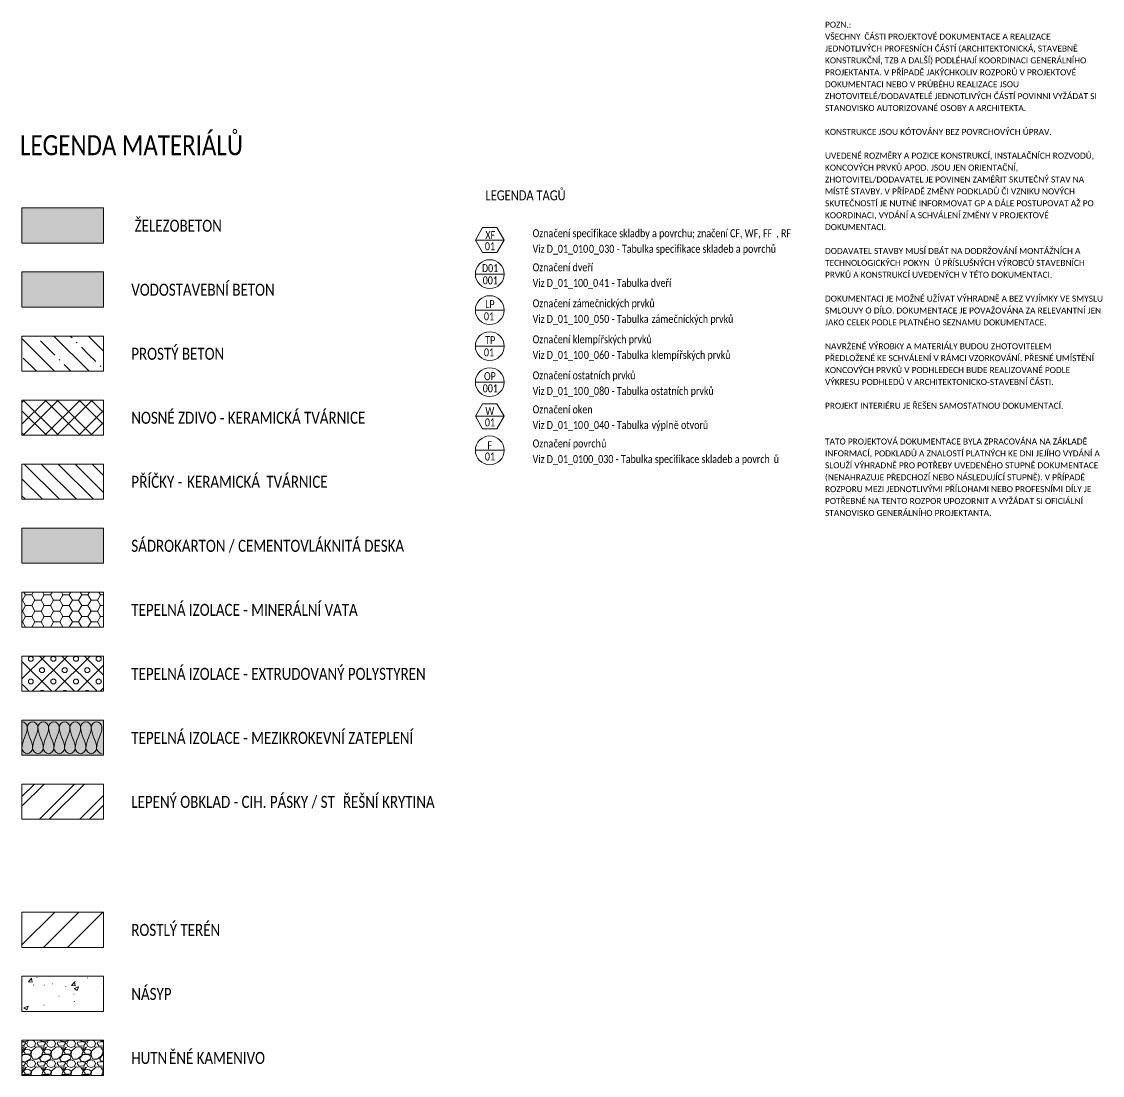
# Model space of a CAD drawing. Header units: millimetres. Extents: x -7743 to 191930, y -8645 to 72638.
# Drawn here: x 157761 to 171270, y -8645 to 4524 of the extents above; entities that cross this region are included whole.
import ezdxf

# ---------------------------------------------------------------- set-up
doc = ezdxf.new("R2010")
doc.units = ezdxf.units.MM
for name, color, linetype, lineweight in [('A-DETL-____-OTLN', 9, 'Continuous', 25), ('A-DETL-____-THIN', 9, 'Continuous', 9), ('A-DETL-GENF-OTLN', 9, 'Continuous', 9), ('G-____-____-TEXT', 9, 'Continuous', 5)]:
    doc.layers.add(name, color=color, linetype=linetype, lineweight=lineweight)
doc.styles.add('Calibri', font='calibri.ttf', dxfattribs={"width": 0.8, "height": 150})
doc.styles.add('Calibri_1', font='calibri.ttf', dxfattribs={"width": 0.8, "height": 250})
doc.styles.add('Calibri_2', font='calibri.ttf', dxfattribs={"width": 0.8, "height": 100})
doc.styles.add('Calibri_3', font='calibri.ttf', dxfattribs={"width": 0.8, "height": 125})
doc.styles.add('Calibri_4', font='calibri.ttf', dxfattribs={"height": 75})

msp = doc.modelspace()

# ---------------------------------------------------------------- hatches: boundary and pattern name
at = {"layer": 'A-DETL-GENF-OTLN'}
for color, points in [(254, [(158785.2, 1755.1), (158785.2, 2195.1), (157765.2, 2195.1), (157765.2, 1755.1)]), (254, [(158785.2, 955.1), (158785.2, 1395.1), (157765.2, 1395.1), (157765.2, 955.1)]), (255, [(158785.2, -2244.9), (158785.2, -1804.9), (157765.2, -1804.9), (157765.2, -2244.9)]), (255, [(158785.2, -4644.9), (158785.2, -4204.9), (157765.2, -4204.9), (157765.2, -4644.9)])]:
    msp.add_hatch(color=color, dxfattribs=at).paths.add_polyline_path(points)
at = {"layer": 'A-DETL-GENF-OTLN', "lineweight": 5}
h = msp.add_hatch(dxfattribs=at)
h.set_pattern_fill('FP_41', color=50, style=0, pattern_type=2)
h.set_pattern_definition([(315, (154879.3, 0), (215.526, 215.526), []), (315, (154879.3, 203.2), (215.526, 215.526), [127, -76.2, 12.7, -76.2, -127]), (315, (154879.3, 203.2), (215.526, 215.526), [-292.1, 127, 0])])
h.paths.add_polyline_path([(158785.2, 155.1), (158785.2, 595.1), (157765.2, 595.1), (157765.2, 155.1)])
h = msp.add_hatch(dxfattribs=at)
h.set_pattern_fill('FP_35', color=50, style=0, pattern_type=2)
h.set_pattern_definition([(45, (154879.3, 0), (-212.132, 212.132), []), (45, (155029.3, 0), (-212.132, 212.132), []), (315, (154879.3, 0), (212.132, 212.132), []), (315, (155029.3, 0), (212.132, 212.132), [])])
h.paths.add_polyline_path([(158785.2, -644.9), (158785.2, -204.9), (157765.2, -204.9), (157765.2, -644.9)])
h = msp.add_hatch(dxfattribs=at)
h.set_pattern_fill('FP_37', color=50, style=0, pattern_type=2)
h.set_pattern_definition([(135, (154879.31, 0), (-106.066, -106.066), [])])
h.paths.add_polyline_path([(158785.2, -1444.9), (158785.2, -1004.9), (157765.2, -1004.9), (157765.2, -1444.9)])
h = msp.add_hatch(dxfattribs=at)
h.set_pattern_fill('FP_36', color=50, style=0, pattern_type=2)
h.set_pattern_definition([(0, (154879.31, 0), (117.188, 67.658), [78.125, -156.25]), (120, (154879.31, 0), (-117.18755, 67.6588), [78.125, -156.25]), (60, (154879.31, 0), (-5e-05, 135.3159), [0, -156.25, 78.125, 0])])
h.paths.add_polyline_path([(158785.2, -3044.9), (158785.2, -2604.9), (157765.2, -2604.9), (157765.2, -3044.9)])
h = msp.add_hatch(dxfattribs=at)
h.set_pattern_fill('FP_39', color=50, style=0, pattern_type=2)
h.set_pattern_definition([(45, (154950.02, 0), (-141.421, 141.421), []), (0, (155175.36, 66.24), (141.421, 141.421), [25, -257.843]), (45, (155200.36, 66.24), (-141.421, 141.421), [25, -175]), (90, (155218.04, 83.92), (-141.421, 141.421), [25, -257.843]), (135, (155218.04, 108.92), (-141.421, -141.421), [25, -175]), (0, (155175.36, 126.6), (141.421, 141.421), [25, -257.843]), (45, (155157.69, 108.92), (-141.421, 141.421), [25, -175]), (90, (155157.69, 83.92), (-141.421, 141.421), [25, -257.843]), (135, (155175.36, 66.24), (-141.421, -141.421), [25, -175]), (135, (155142.86, 0), (-141.421, -141.421), [])])
h.paths.add_polyline_path([(158785.2, -3844.9), (158785.2, -3404.9), (157765.2, -3404.9), (157765.2, -3844.9)])
h = msp.add_hatch(dxfattribs=at)
h.set_pattern_fill('FP_42', color=50, style=0, pattern_type=2)
h.set_pattern_definition([(45, (154879.3, 0), (-251.447, 251.447), []), (45, (154879.3, 381), (-251.447, 251.447), [])])
h.paths.add_polyline_path([(158785.2, -5444.9), (158785.2, -5004.9), (157765.2, -5004.9), (157765.2, -5444.9)])
h = msp.add_hatch(dxfattribs=at)
h.set_pattern_fill('FP_38', color=8, style=0, pattern_type=2)
h.set_pattern_definition([(45, (154879.3, 0), (-707.11, 707.11), []), (45, (155179.3, 0), (-707.11, 707.11), []), (45, (155479.3, 0), (-707.11, 707.11), [])])
h.paths.add_polyline_path([(158785.2, -7044.9), (158785.2, -6604.9), (157765.2, -6604.9), (157765.2, -7044.9)])
h = msp.add_hatch(dxfattribs=at)
h.set_pattern_fill('FP_40', color=8, style=0, pattern_type=2)
h.set_pattern_definition([(50, (154879.3, 0), (537.945, -47.064), [56.25, -618.75]), (355, (154879.3, 0), (-104.064, 564.144), [45, -495]), (100.451, (154924.14, -3.9), (433.886, 517.077), [47.805, -525.857]), (46.184, (154879.3, 150), (800.43, -124.14), [84.375, -928.125]), (96.636, (154946, 139.66), (700.99, 730.59), [71.71, -788.785]), (351.184, (154879.3, 150), (701, 730.586), [67.5, -742.5]), (21, (154954.3, 112.5), (447.68, -301.964), [56.25, -618.75]), (326, (154954.3, 112.5), (182.487, 543.863), [45, -495]), (71.451, (154991.6, 87.34), (630.17, 241.893), [47.805, -525.857]), (37.5, (154879.31, 0), (9.12, 249.6704), [3.353, -485.647, 3.353, -499.147, -496.875]), (37.5, (154879.31, 0), (9.12, 249.6704), [-991.5, 3.353, -493.522]), (7.5, (154879.3, 0), (197.302, 295.809), [3.353, -283.147, 3.353, -474.397, -189.375]), (7.5, (154879.3, 0), (197.302, 295.809), [-764.25, 3.353, -186.022]), (327.5, (154712.06, 0), (400.367, -16.916), [3.353, -184.147, 3.353, -581.647, -776.25]), (327.5, (154712.06, 0), (400.367, -16.916), [-772.5, 3.353, -772.897]), (317.5, (154637.06, 0), (437.39, 75.079), [3.353, -240.397, 3.353, -385.147, -551.25]), (317.5, (154637.06, 0), (437.39, 75.079), [-632.25, 3.353, -547.897])])
h.paths.add_polyline_path([(158785.2, -7844.9), (158785.2, -7404.9), (157765.2, -7404.9), (157765.2, -7844.9)])
h = msp.add_hatch(dxfattribs=at)
h.set_pattern_fill('FP_43', color=8, style=0, pattern_type=2)
h.set_pattern_definition([(228.013, (155059.31, 250), (-1999.991723, -2250.006964), [33.634, -3329.772]), (184.97, (155036.81, 225), (2999.998726, 250.013264), [57.717, -5713.981]), (132.51, (154979.31, 220), (2499.979187, -2750.019652), [40.697, -4029.008]), (267.274, (154881.81, 157.5), (249.972575, 5000.001395), [52.559, -5203.389]), (292.834, (154879.31, 105), (-1250.01776, 2999.992194), [51.539, -5102.343]), (357.274, (154899.31, 57.5), (-5000.001395, 249.972575), [52.56, -5203.39]), (37.694, (154951.81, 55), (-3250.010563, -2499.986257), [69.507, -6881.212]), (72.255, (155006.81, 97.5), (1750.0316505, 5499.98958), [65.622, -6496.58]), (121.43, (155026.81, 160), (-2000.024534, 3249.984927), [52.737, -5221.018]), (175.236, (154999.31, 205), (2749.998263, -250.01681), [60.208, -2950.191]), (222.397, (154939.31, 210), (-3000.020852, -2749.976908), [77.862, -7708.344]), (138.814, (155129.31, 155), (-1749.99793, 1500.00222), [26.575, -2630.961]), (171.469, (155109.31, 172.5), (3249.997542, -500.013532), [50.559, -5005.378]), (225, (155059.31, 180), (3e-14, -250.0004), [35.355, -318.198]), (203.199, (155041.81, 210), (1249.99625, 500.00952), [19.039, -1884.904]), (291.801, (155024.31, 202.5), (-249.99442, 750.00167), [26.926, -1319.365]), (30.964, (155034.31, 177.5), (749.9972, 500.0032), [43.732, -1414.006]), (161.565, (155071.81, 200), (500.00015, -250.0006), [31.623, -758.947]), (16.39, (154879.31, 202.5), (2499.993595, 750.019613), [44.3, -4385.711]), (70.346, (154921.81, 215), (-1000.00873, -2749.997195), [37.165, -3679.352]), (293.199, (155071.81, 250), (-500.00952, 1249.99625), [38.079, -1865.865]), (343.61, (155086.81, 215), (-2499.993595, 750.019613), [44.3, -4385.711]), (339.444, (154879.31, 47.5), (-1250.000315, 499.99868), [42.72, -2093.281]), (294.775, (154919.31, 32.5), (-1249.99302, 2750.003142), [35.794, -3543.661]), (66.801, (155074.31, 0), (500.0086, 1249.99664), [38.079, -1865.864]), (17.354, (155089.31, 35), (-3250.00058, -999.998387), [41.908, -4148.856]), (69.444, (154951.81, 0), (-499.99868, -1250.000315), [21.36, -2114.641]), (101.31, (155059.31, 0), (-250.0012, 1000), [12.748, -1262.007]), (165.964, (155056.81, 12.5), (750.00125, -249.99696), [51.539, -979.237]), (186.009, (155006.81, 25), (2500.000239, 249.999358), [47.762, -4728.481]), (303.69, (155034.31, 155), (-249.9989, 500.0004), [36.055, -865.332]), (353.157, (155054.31, 125), (4249.997878, -500.016557), [62.949, -6231.891]), (60.945, (155116.81, 117.5), (-1000.011884, -1749.99302), [25.739, -2548.168]), (90, (155129.3, 140), (-250, 250), [15, -235]), (120.256, (155001.81, 32.5), (999.986936, -1750.007343), [34.731, -3438.38]), (48.013, (154984.31, 62.5), (1999.991723, 2250.006964), [67.268, -3296.138]), (0, (155029.3, 112.5), (250, 250), [65, -185]), (325.305, (155094.31, 112.5), (-2500.004958, 1749.993015), [39.528, -3913.318]), (254.055, (155126.81, 90), (-249.99316, -1000.00147), [36.4, -1783.627]), (207.646, (155116.81, 55), (-4749.998962, -2500.001369), [59.266, -5867.369]), (175.426, (155064.31, 27.5), (-3249.999683, 250.004622), [62.7, -6207.268])])
h.paths.add_polyline_path([(158785.2, -8644.9), (158785.2, -8204.9), (157765.2, -8204.9), (157765.2, -8644.9)])

# ---------------------------------------------------------------- linework, layer by layer
at = {"layer": 'A-DETL-____-OTLN', "lineweight": 9}
for points in [[(157765.2, -4224.9), (157796.7, -4224.9), (157831.9, -4260.1), (157831.9, -4291.5)], [(157831.9, -4291.5), (157831.9, -4383.2), (157765.2, -4466.6), (157765.2, -4558.2)], [(157831.9, -4291.5), (157831.9, -4260.1), (157898.6, -4189.6), (157965.2, -4260.1), (157965.2, -4291.5)], [(157898.6, -4558.2), (157898.6, -4466.6), (157831.9, -4383.2), (157831.9, -4291.5)], [(157965.2, -4291.5), (157965.2, -4383.2), (157898.6, -4466.6), (157898.6, -4558.2)], [(157965.2, -4291.5), (157965.2, -4260.1), (158031.9, -4189.6), (158098.6, -4260.1), (158098.6, -4291.5)], [(158031.9, -4558.2), (158031.9, -4466.6), (157965.2, -4383.2), (157965.2, -4291.5)], [(158098.6, -4291.5), (158098.6, -4383.2), (158031.9, -4466.6), (158031.9, -4558.2)], [(158098.6, -4291.5), (158098.6, -4260.1), (158165.2, -4189.6), (158231.9, -4260.1), (158231.9, -4291.5)], [(158165.2, -4558.2), (158165.2, -4466.6), (158098.6, -4383.2), (158098.6, -4291.5)], [(158231.9, -4291.5), (158231.9, -4383.2), (158165.2, -4466.6), (158165.2, -4558.2)], [(158231.9, -4291.5), (158231.9, -4260.1), (158298.6, -4189.6), (158365.2, -4260.1), (158365.2, -4291.5)], [(158298.6, -4558.2), (158298.6, -4466.6), (158231.9, -4383.2), (158231.9, -4291.5)], [(158365.2, -4291.5), (158365.2, -4383.2), (158298.6, -4466.6), (158298.6, -4558.2)], [(158365.2, -4291.5), (158365.2, -4260.1), (158431.9, -4189.6), (158498.6, -4260.1), (158498.6, -4291.5)], [(158431.9, -4558.2), (158431.9, -4466.6), (158365.2, -4383.2), (158365.2, -4291.5)], [(158498.6, -4291.5), (158498.6, -4383.2), (158431.9, -4466.6), (158431.9, -4558.2)], [(158498.6, -4291.5), (158498.6, -4260.1), (158565.2, -4189.6), (158631.9, -4260.1), (158631.9, -4291.5)], [(158565.2, -4558.2), (158565.2, -4466.6), (158498.6, -4383.2), (158498.6, -4291.5)], [(158631.9, -4291.5), (158631.9, -4383.2), (158565.2, -4466.6), (158565.2, -4558.2)], [(158631.9, -4291.5), (158631.9, -4260.1), (158698.6, -4189.6), (158765.2, -4260.1), (158765.2, -4291.5)], [(158698.6, -4558.2), (158698.6, -4466.6), (158631.9, -4383.2), (158631.9, -4291.5)], [(158765.2, -4291.5), (158765.2, -4383.2), (158698.6, -4466.6), (158698.6, -4558.2)], [(157765.2, -4558.2), (157765.2, -4589.6), (157831.9, -4660.1), (157898.6, -4589.6), (157898.6, -4558.2)], [(157898.6, -4558.2), (157898.6, -4589.6), (157965.2, -4660.1), (158031.9, -4589.6), (158031.9, -4558.2)], [(158031.9, -4558.2), (158031.9, -4589.6), (158098.6, -4660.1), (158165.2, -4589.6), (158165.2, -4558.2)], [(158165.2, -4558.2), (158165.2, -4589.6), (158231.9, -4660.1), (158298.6, -4589.6), (158298.6, -4558.2)], [(158298.6, -4558.2), (158298.6, -4589.6), (158365.2, -4660.1), (158431.9, -4589.6), (158431.9, -4558.2)], [(158431.9, -4558.2), (158431.9, -4589.6), (158498.6, -4660.1), (158565.2, -4589.6), (158565.2, -4558.2)], [(158565.2, -4558.2), (158565.2, -4589.6), (158631.9, -4660.1), (158698.6, -4589.6), (158698.6, -4558.2)], [(158698.6, -4558.2), (158698.6, -4589.6), (158733.8, -4624.9), (158765.2, -4624.9)]]:
    msp.add_open_spline(points, degree=3, dxfattribs=at)
at = {"layer": 'A-DETL-____-THIN'}
for p, q in [((158785.2, 2195.1), (157765.2, 2195.1)), ((157765.2, 2195.1), (157765.2, 1755.1)), ((158785.2, 1755.1), (158785.2, 2195.1)), ((163522.2, 1950.6), (163432.2, 1794.7)), ((163522.2, 1950.6), (163702.2, 1950.6)), ((163702.2, 1950.6), (163792.2, 1794.7)), ((163792.2, 1794.7), (163432.2, 1794.7)), ((163522.2, 1638.8), (163432.2, 1794.7)), ((163702.2, 1638.8), (163792.2, 1794.7)), ((157765.2, 1755.1), (158785.2, 1755.1)), ((163522.2, 1638.8), (163702.2, 1638.8)), ((158785.2, 1395.1), (157765.2, 1395.1)), ((157765.2, 1395.1), (157765.2, 955.1)), ((158785.2, 955.1), (158785.2, 1395.1)), ((163792.2, 1368.8), (163432.2, 1368.8)), ((157765.2, 955.1), (158785.2, 955.1)), ((163792.2, 918.8), (163432.2, 918.8)), ((158785.2, 595.1), (157765.2, 595.1)), ((157765.2, 595.1), (157765.2, 155.1)), ((158785.2, 155.1), (158785.2, 595.1)), ((163792.2, 468.8), (163432.2, 468.8)), ((157765.2, 155.1), (158785.2, 155.1)), ((163792.2, 18.8), (163432.2, 18.8)), ((158785.2, -204.9), (157765.2, -204.9)), ((157765.2, -204.9), (157765.2, -644.9)), ((158785.2, -644.9), (158785.2, -204.9)), ((163522.2, -251.2), (163432.2, -407.1)), ((163522.2, -251.2), (163702.2, -251.2)), ((163702.2, -251.2), (163792.2, -407.1)), ((163792.2, -407.1), (163432.2, -407.1)), ((163522.2, -563), (163432.2, -407.1)), ((163702.2, -563), (163792.2, -407.1)), ((157765.2, -644.9), (158785.2, -644.9)), ((163522.2, -563), (163702.2, -563)), ((163792.2, -833), (163432.2, -833)), ((158785.2, -1004.9), (157765.2, -1004.9)), ((157765.2, -1004.9), (157765.2, -1444.9)), ((158785.2, -1444.9), (158785.2, -1004.9)), ((157765.2, -1444.9), (158785.2, -1444.9)), ((158785.2, -1804.9), (157765.2, -1804.9)), ((157765.2, -1804.9), (157765.2, -2244.9)), ((158785.2, -2244.9), (158785.2, -1804.9)), ((157765.2, -2244.9), (158785.2, -2244.9)), ((158785.2, -2604.9), (157765.2, -2604.9)), ((157765.2, -2604.9), (157765.2, -3044.9)), ((158785.2, -3044.9), (158785.2, -2604.9)), ((157765.2, -3044.9), (158785.2, -3044.9)), ((158785.2, -3404.9), (157765.2, -3404.9)), ((157765.2, -3404.9), (157765.2, -3844.9)), ((158785.2, -3844.9), (158785.2, -3404.9)), ((157765.2, -3844.9), (158785.2, -3844.9)), ((158785.2, -4204.9), (157765.2, -4204.9)), ((157765.2, -4204.9), (157765.2, -4644.9)), ((158785.2, -4644.9), (158785.2, -4204.9)), ((157765.2, -4644.9), (158785.2, -4644.9)), ((158785.2, -5004.9), (157765.2, -5004.9)), ((157765.2, -5004.9), (157765.2, -5444.9)), ((158785.2, -5444.9), (158785.2, -5004.9)), ((157765.2, -5444.9), (158785.2, -5444.9)), ((158785.2, -6604.9), (157765.2, -6604.9)), ((157765.2, -6604.9), (157765.2, -7044.9)), ((158785.2, -7044.9), (158785.2, -6604.9)), ((157765.2, -7044.9), (158785.2, -7044.9)), ((158785.2, -7404.9), (157765.2, -7404.9)), ((157765.2, -7404.9), (157765.2, -7844.9)), ((158785.2, -7844.9), (158785.2, -7404.9)), ((157765.2, -7844.9), (158785.2, -7844.9)), ((158785.2, -8204.9), (157765.2, -8204.9)), ((157765.2, -8204.9), (157765.2, -8644.9)), ((158785.2, -8644.9), (158785.2, -8204.9)), ((157765.2, -8644.9), (158785.2, -8644.9))]:
    msp.add_line(p, q, dxfattribs=at)
for centre in [(163612.2, 1368.8), (163612.2, 918.8), (163612.2, 468.8), (163612.2, 18.8), (163612.2, -833)]:
    msp.add_circle(centre, 180, dxfattribs=at)

# ---------------------------------------------------------------- texts
at = {"layer": 'G-____-____-TEXT', "color": 7, "lineweight": 9, "attachment_point": 1}
for s, insert, char_height, width, style in [('POZN.: ', (167802.7, 4523.2), 75, 448.945, 'Calibri_4'), ('VŠECHNY ', (167802.7, 4374.4), 75, 597.257, 'Calibri_4'), ('ČÁSTI PROJEKTOVÉ DOKUMENTACE A REALIZACE ', (168295.5, 4374.4), 75, 2978.269, 'Calibri_4'), ('JEDNOTLIVÝCH PROFESNÍCH ČÁSTÍ (ARCHITEKTONICKÁ, STAVEBNĚ ', (167802.7, 4225.6), 75, 4028.48, 'Calibri_4'), ('KONSTRUKČNÍ, TZB A DALŠÍ) PODLÉHAJÍ KOORDINACI GENERÁLNÍHO ', (167802.7, 4076.8), 75, 4164.767, 'Calibri_4'), ('PROJEKTANTA. V\xa0PŘÍPADĚ JAKÝCHKOLIV ROZPORŮ V\xa0PROJEKTOVÉ ', (167802.7, 3927.9), 75, 4004.429, 'Calibri_4'), ('DOKUMENTACI NEBO V\xa0PRŮBĚHU REALIZACE JSOU ', (167802.7, 3779.1), 75, 3106.539, 'Calibri_4'), ('ZHOTOVITELÉ/DODAVATELÉ JEDNOTLIVÝCH ČÁSTÍ POVINNI VYŽÁDAT SI ', (167802.7, 3630.3), 75, 4337.129, 'Calibri_4'), ('STANOVISKO AUTORIZOVANÉ OSOBY A ARCHITEKTA.', (167802.7, 3481.4), 75, 3178.691, 'Calibri_4'), ('LEGENDA MATERIÁL', (157739.8, 3104.7), 250, 3136.202, 'Calibri_1'), ('Ů', (160327.4, 3104.7), 250, 243.713, 'Calibri_1'), ('KONSTRUKCE JSOU KÓTOVÁNY BEZ POVRCHOVÝCH ÚPRAV. ', (167802.7, 3183.8), 75, 3627.636, 'Calibri_4'), ('UVEDENÉ ROZMĚRY A POZICE KONSTRUKCÍ, INSTALAČNÍCH ROZVODŮ, ', (167802.7, 2886.1), 75, 4293.037, 'Calibri_4'), ('KONCOVÝCH PRVKŮ APOD. JSOU JEN ORIENTAČNÍ, ', (167802.7, 2737.3), 75, 3094.514, 'Calibri_4'), ('ZHOTOVITEL/DODAVATEL JE POVINEN ZAMĚŘIT SKUTEČNÝ STAV NA ', (167802.7, 2588.5), 75, 4132.699, 'Calibri_4'), ('Ů', (164460.2, 2415.4), 125, 121.857, 'Calibri_3'), ('MÍSTĚ STAVBY. V PŘÍPADĚ ZMĚNY PODKLADŮ ČI VZNIKU NOVÝCH ', (167802.7, 2439.6), 75, 3980.378, 'Calibri_4'), ('LEGENDA TAG', (163558, 2415.4), 125, 1093.502, 'Calibri_3'), ('SKUTEČNOSTÍ JE NUTNÉ INFORMOVAT GP A DÁLE POSTUPOVAT AŽ PO ', (167802.7, 2290.8), 75, 4285.02, 'Calibri_4'), ('KOORDINACI, VYDÁNÍ A SCHVÁLENÍ ZMĚNY V PROJEKTOVÉ ', (167802.7, 2142), 75, 3571.518, 'Calibri_4'), (' ŽELEZOBETON', (159131.7, 2048), 150, 1436.624, 'Calibri'), ('XF', (163557.6, 1907.6), 100, 150.717, 'Calibri_2'), ('Ozna', (164148.4, 1929.8), 100, 317.468, 'Calibri_2'), ('čení specifikace skladby a povrchu; značení CF, WF, FF', (164410.4, 1929.8), 100, 3373.501, 'Calibri_2'), (', RF', (167193.8, 1929.8), 100, 227.679, 'Calibri_2'), ('DOKUMENTACI.', (167802.7, 1993.2), 75, 970.042, 'Calibri_4'), ('01', (163551.6, 1767.1), 100, 153.924, 'Calibri_2'), ('Viz D_01_010', (164148.4, 1734.6), 100, 852.996, 'Calibri_2'), ('0', (164852.2, 1734.6), 100, 76.962, 'Calibri_2'), ('_0', (164915.7, 1734.6), 100, 153.924, 'Calibri_2'), ('30', (165042.7, 1734.6), 100, 153.924, 'Calibri_2'), (' - Tabulka specifikace skladeb a povrchů', (165169.7, 1734.6), 100, 2494.852, 'Calibri_2'), ('DODAVATEL STAVBY MUSÍ DBÁT NA DODRŽOVÁNÍ MONTÁŽNÍCH A ', (167802.7, 1695.5), 75, 4072.573, 'Calibri_4'), ('D01', (163514.8, 1493.4), 100, 250.126, 'Calibri_2'), ('Ozna', (164148.4, 1503.9), 100, 317.468, 'Calibri_2'), ('čení dveří', (164410.4, 1503.9), 100, 609.283, 'Calibri_2'), ('TECHNOLOGICKÝCH POKYN', (167802.7, 1546.7), 75, 1659.493, 'Calibri_4'), ('Ů PŘÍSLUŠNÝCH VÝROBCŮ STAVEBNÍCH ', (169171.9, 1546.7), 75, 2413.079, 'Calibri_4'), ('PRVKŮ A KONSTRUKCÍ UVEDENÝCH V TÉTO DOKUMENTACI.', (167802.7, 1397.8), 75, 3599.577, 'Calibri_4'), ('VODOSTAVEBNÍ BETON', (159131.7, 1248), 150, 2276.793, 'Calibri'), ('001', (163524.5, 1341.2), 100, 230.886, 'Calibri_2'), ('Viz D_01_100_0', (164148.4, 1308.8), 100, 1006.919, 'Calibri_2'), ('4', (164979.2, 1308.8), 100, 76.962, 'Calibri_2'), ('1 - Tabulka dveří', (165042.7, 1308.8), 100, 1035.78, 'Calibri_2'), ('DOKUMENTACI JE MOŽNÉ UŽÍVAT VÝHRADNĚ A BEZ VYJÍMKY VE SMYSLU ', (167802.7, 1100.2), 75, 4401.264, 'Calibri_4'), ('LP', (163555.5, 1043.4), 100, 144.304, 'Calibri_2'), ('Ozna', (164148.4, 1053.9), 100, 317.468, 'Calibri_2'), ('čení ', (164410.4, 1053.9), 100, 291.814, 'Calibri_2'), ('záme', (164651.1, 1053.9), 100, 333.502, 'Calibri_2'), ('čnických prvků', (164926.3, 1053.9), 100, 920.337, 'Calibri_2'), ('SMLOUVY O DÍLO. DOKUMENTACE JE POVAŽOVÁNA ZA RELEVANTNÍ JEN ', (167802.7, 951.4), 75, 4401.264, 'Calibri_4'), ('01', (163539.5, 891.2), 100, 153.924, 'Calibri_2'), ('Viz D_01_10', (164148.4, 858.8), 100, 776.033, 'Calibri_2'), ('0', (164788.7, 858.8), 100, 76.962, 'Calibri_2'), ('_0', (164852.2, 858.8), 100, 153.924, 'Calibri_2'), ('50', (164979.2, 858.8), 100, 153.924, 'Calibri_2'), (' - Tabulka ', (165106.2, 858.8), 100, 641.35, 'Calibri_2'), ('záme', (165635.4, 858.8), 100, 333.502, 'Calibri_2'), ('čnických prvků', (165910.5, 858.8), 100, 920.337, 'Calibri_2'), ('JAKO CELEK PODLE PLATNÉHO SEZNAMU DOKUMENTACE.', (167802.7, 802.5), 75, 3515.4, 'Calibri_4'), ('TP', (163555.5, 593.4), 100, 153.924, 'Calibri_2'), ('Ozna', (164148.4, 603.9), 100, 317.468, 'Calibri_2'), ('čení ', (164410.4, 603.9), 100, 291.814, 'Calibri_2'), ('klempí', (164651.1, 603.9), 100, 420.084, 'Calibri_2'), ('řských prvků', (164997.7, 603.9), 100, 792.067, 'Calibri_2'), ('PROSTÝ BETON', (159131.7, 448), 150, 1475.105, 'Calibri'), ('01', (163539.5, 441.2), 100, 153.924, 'Calibri_2'), ('Viz D_01_10', (164148.4, 408.8), 100, 776.033, 'Calibri_2'), ('0', (164788.7, 408.8), 100, 76.962, 'Calibri_2'), ('_0', (164852.2, 408.8), 100, 153.924, 'Calibri_2'), ('60', (164979.2, 408.8), 100, 153.924, 'Calibri_2'), (' - Tabulka ', (165106.2, 408.8), 100, 641.35, 'Calibri_2'), ('klempí', (165635.4, 408.8), 100, 420.084, 'Calibri_2'), ('řských prvků', (165982, 408.8), 100, 792.067, 'Calibri_2'), ('NAVRŽENÉ VÝROBKY A MATERIÁLY BUDOU ZHOTOVITELEM ', (167802.7, 504.9), 75, 3615.611, 'Calibri_4'), ('PŘEDLOŽENÉ KE SCHVÁLENÍ V RÁMCI VZORKOVÁNÍ. PŘESNÉ UMÍSTĚNÍ ', (167802.7, 356), 75, 4285.02, 'Calibri_4'), ('OP', (163540.5, 143.4), 100, 182.785, 'Calibri_2'), ('Ozna', (164148.4, 153.9), 100, 317.468, 'Calibri_2'), ('čení ostatních prvků', (164410.4, 153.9), 100, 1260.253, 'Calibri_2'), ('KONCOVÝCH PRVKŮ V PODHLEDECH BUDE REALIZOVANÉ PODLE ', (167802.7, 207.2), 75, 3924.26, 'Calibri_4'), ('VÝKRESU PODHLEDŮ V ARCHITEKTONICKO-STAVEBNÍ ČÁSTI. ', (167802.7, 58.4), 75, 3647.678, 'Calibri_4'), ('001', (163524.5, -8.8), 100, 230.886, 'Calibri_2'), ('Viz D_01_10', (164148.4, -41.2), 100, 776.033, 'Calibri_2'), ('0', (164788.7, -41.2), 100, 76.962, 'Calibri_2'), ('_0', (164852.2, -41.2), 100, 153.924, 'Calibri_2'), ('80', (164979.2, -41.2), 100, 153.924, 'Calibri_2'), (' - Tabulka ostatních prvků', (165106.2, -41.2), 100, 1609.789, 'Calibri_2'), ('čení oken', (164410.4, -272), 100, 599.662, 'Calibri_2'), ('PROJEKT INTERIÉRU JE ŘEŠEN SAMOSTATNOU DOKUMENTACÍ.', (167802.7, -239.3), 75, 3775.948, 'Calibri_4'), ('NOSNÉ ZDIVO - KERAMICKÁ TVÁRNICE', (159131.7, -352), 150, 3694.176, 'Calibri'), ('W', (163557.6, -294.1), 100, 137.89, 'Calibri_2'), ('Ozna', (164148.4, -272), 100, 317.468, 'Calibri_2'), ('01', (163551.6, -434.6), 100, 153.924, 'Calibri_2'), ('Viz D_01_10', (164148.4, -467.1), 100, 776.033, 'Calibri_2'), ('0', (164788.7, -467.1), 100, 76.962, 'Calibri_2'), ('_0', (164852.2, -467.1), 100, 153.924, 'Calibri_2'), ('40', (164979.2, -467.1), 100, 153.924, 'Calibri_2'), (' - Tabulka ', (165106.2, -467.1), 100, 641.35, 'Calibri_2'), ('výpln', (165635.4, -467.1), 100, 336.709, 'Calibri_2'), ('ě otvorů', (165913.2, -467.1), 100, 529.114, 'Calibri_2'), ('TATO PROJEKTOVÁ DOKUMENTACE BYLA ZPRACOVÁNA NA ZÁKLADĚ ', (167802.7, -685.7), 75, 4176.792, 'Calibri_4'), ('F', (163582.6, -720), 100, 70.549, 'Calibri_2'), ('Ozna', (164148.4, -697.9), 100, 317.468, 'Calibri_2'), ('čení ', (164410.4, -697.9), 100, 291.814, 'Calibri_2'), ('povrch', (164651.1, -697.9), 100, 429.704, 'Calibri_2'), ('ů', (165005.7, -697.9), 100, 80.169, 'Calibri_2'), ('01', (163551.6, -860.5), 100, 153.924, 'Calibri_2'), ('Viz D_01_0100_030 - Tabulka specifikace skladeb a povrch', (164148.4, -893), 100, 3652.488, 'Calibri_2'), ('ů', (167162, -893), 100, 80.169, 'Calibri_2'), ('INFORMACÍ, PODKLADŮ A ZNALOSTÍ PLATNÝCH KE DNI JEJÍHO VYDÁNÍ A ', (167802.7, -834.6), 75, 4377.214, 'Calibri_4'), ('SLOUŽÍ VÝHRADNĚ PRO POTŘEBY UVEDENÉHO STUPNĚ DOKUMENTACE ', (167802.7, -983.4), 75, 4369.197, 'Calibri_4'), ('P', (159131.7, -1152), 150, 121.856, 'Calibri'), ('ŘÍČKY - ', (159232.2, -1152), 150, 724.725, 'Calibri'), ('KERAMICKÁ', (159830.2, -1152), 150, 1148.016, 'Calibri'), (' TVÁRNICE', (160777.4, -1152), 150, 1019.746, 'Calibri'), ('(NENAHRAZUJE PŘEDCHOZÍ NEBO NÁSLEDUJÍCÍ STUPNĚ). V PŘÍPADĚ ', (167802.7, -1132.2), 75, 4140.716, 'Calibri_4'), ('ROZPORU MEZI JEDNOTLIVÝMI PŘÍLOHAMI NEBO PROFESNÍMI DÍLY JE ', (167802.7, -1281.1), 75, 4256.961, 'Calibri_4'), ('POTŘEBNÉ NA TENTO ROZPOR UPOZORNIT A VYŽÁDAT SI OFICIÁLNÍ ', (167802.7, -1429.9), 75, 4108.648, 'Calibri_4'), ('STANOVISKO GENERÁLNÍHO PROJEKTANTA.', (167802.7, -1578.7), 75, 2633.543, 'Calibri_4'), ('SÁDROKARTON / CEMENTOVLÁKNITÁ DESKA', (159131.7, -1952), 150, 4316.286, 'Calibri'), ('TEPELNÁ IZOLACE - MINERÁLNÍ VATA', (159131.7, -2752), 150, 3572.32, 'Calibri'), ('TEPELNÁ IZOLACE - EXTRUDOVANÝ POLYSTYREN', (159131.7, -3552), 150, 4662.614, 'Calibri'), ('TEPELNÁ IZOLACE - MEZIKROKEVNÍ ZATEPLENÍ', (159131.7, -4352), 150, 4450.969, 'Calibri'), ('LEPENÝ OBKLAD - CIH. PÁSKY / ST', (159131.7, -5152), 150, 3206.75, 'Calibri'), ('ŘEŠNÍ KRYTINA', (161777.5, -5152), 150, 1443.037, 'Calibri'), ('ROSTLÝ TERÉN', (159131.7, -6752), 150, 1410.97, 'Calibri'), ('NÁSYP', (159131.7, -7552), 150, 634.937, 'Calibri'), ('HUTN', (159131.7, -8352), 150, 570.802, 'Calibri'), ('ĚNÉ KAMENIVO', (159602.7, -8352), 150, 1519.999, 'Calibri')]:
    msp.add_mtext(s, dxfattribs=dict(at, insert=insert, char_height=char_height, width=width, style=style))

doc.saveas('drawing.dxf')
